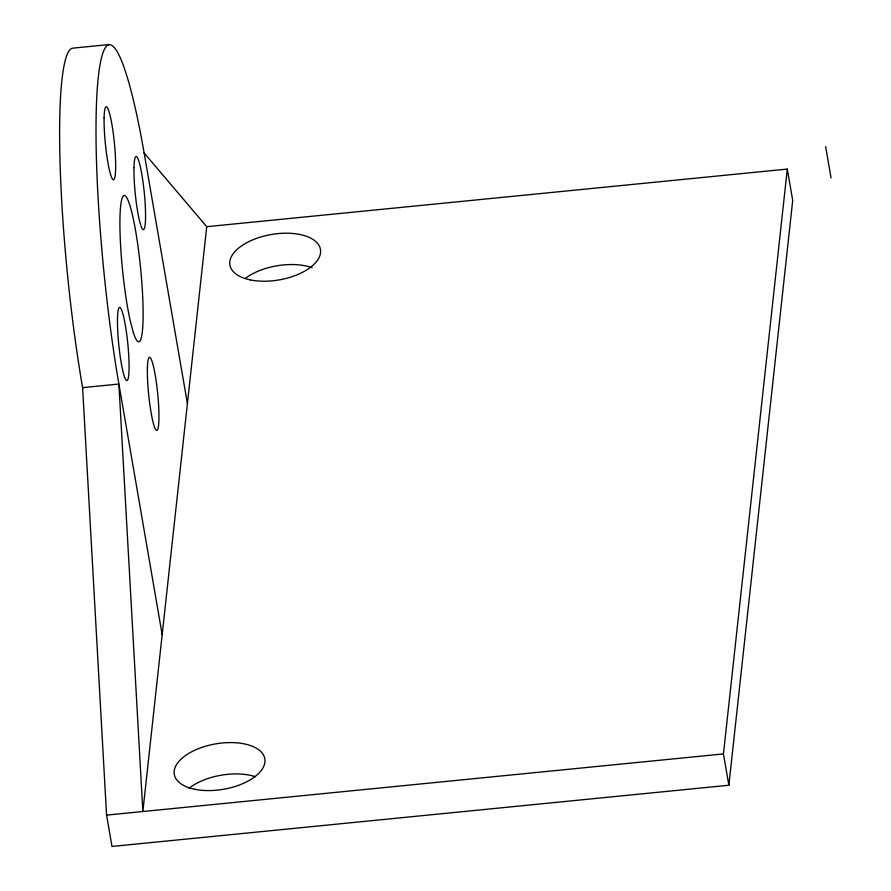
<?xml version="1.0" encoding="UTF-8"?>
<svg xmlns="http://www.w3.org/2000/svg" width="891" height="891" viewBox="0 0 891 891"><rect width="100%" height="100%" fill="white"/><g stroke="black" fill="none" stroke-linecap="round" stroke-linejoin="round"><path stroke-width="1.34" d="M206.723 226.693L142.861 811.523L118.893 384.043A225.067 27.777 84.3 0 1 98.366 76.615A225.067 27.777 84.3 0 1 144.119 152.94L206.723 226.693L787.299 169.078L792.712 200.408L728.86 785.238L111.988 846.45L106.575 815.12L82.607 387.652A225.067 27.777 84.3 0 1 72.828 48.147L109.114 44.55M728.86 785.238L723.447 753.92L787.299 169.078M82.607 387.652L118.893 384.043L162.173 634.659M106.575 815.12L723.447 753.92M825.645 146.614L831.058 177.944M144.119 152.94L187.411 403.556M188.937 788.357A45.931 23.032 -9.8 0 1 255.26 776.674M245.615 278.159A45.931 23.032 -9.8 0 1 312.128 267.734M133.349 332.499L130.331 321.161A73.485 9.066 84.3 0 1 121.566 200.241A73.485 9.066 84.3 0 1 141.09 273.526A73.485 9.066 84.3 0 1 133.349 332.499M117.501 318.577A36.743 4.533 84.3 0 0 125.631 379.443A36.743 4.533 84.3 0 0 126.656 333.847A36.743 4.533 84.3 0 0 117.501 318.577M147.394 368.429A36.743 4.533 84.3 0 0 155.524 429.295A36.743 4.533 84.3 0 0 156.538 383.687A36.743 4.533 84.3 0 0 147.394 368.429M133.984 167.653A36.743 4.533 84.3 0 0 142.114 228.519A36.743 4.533 84.3 0 0 143.139 182.911A36.743 4.533 84.3 0 0 133.984 167.653M104.102 117.812A36.743 4.533 84.3 0 0 112.233 178.679A36.743 4.533 84.3 0 0 113.246 133.071A36.743 4.533 84.3 0 0 104.102 117.812M194.65 789.259A45.931 23.032 -9.8 0 0 264.917 762.095A45.931 23.032 -9.8 0 0 199.105 748.418A45.931 23.032 -9.8 0 0 194.65 789.259M250.271 279.885A45.931 23.032 -9.8 0 0 320.537 252.721A45.931 23.032 -9.8 0 0 254.726 239.044A45.931 23.032 -9.8 0 0 250.271 279.885"/></g></svg>
